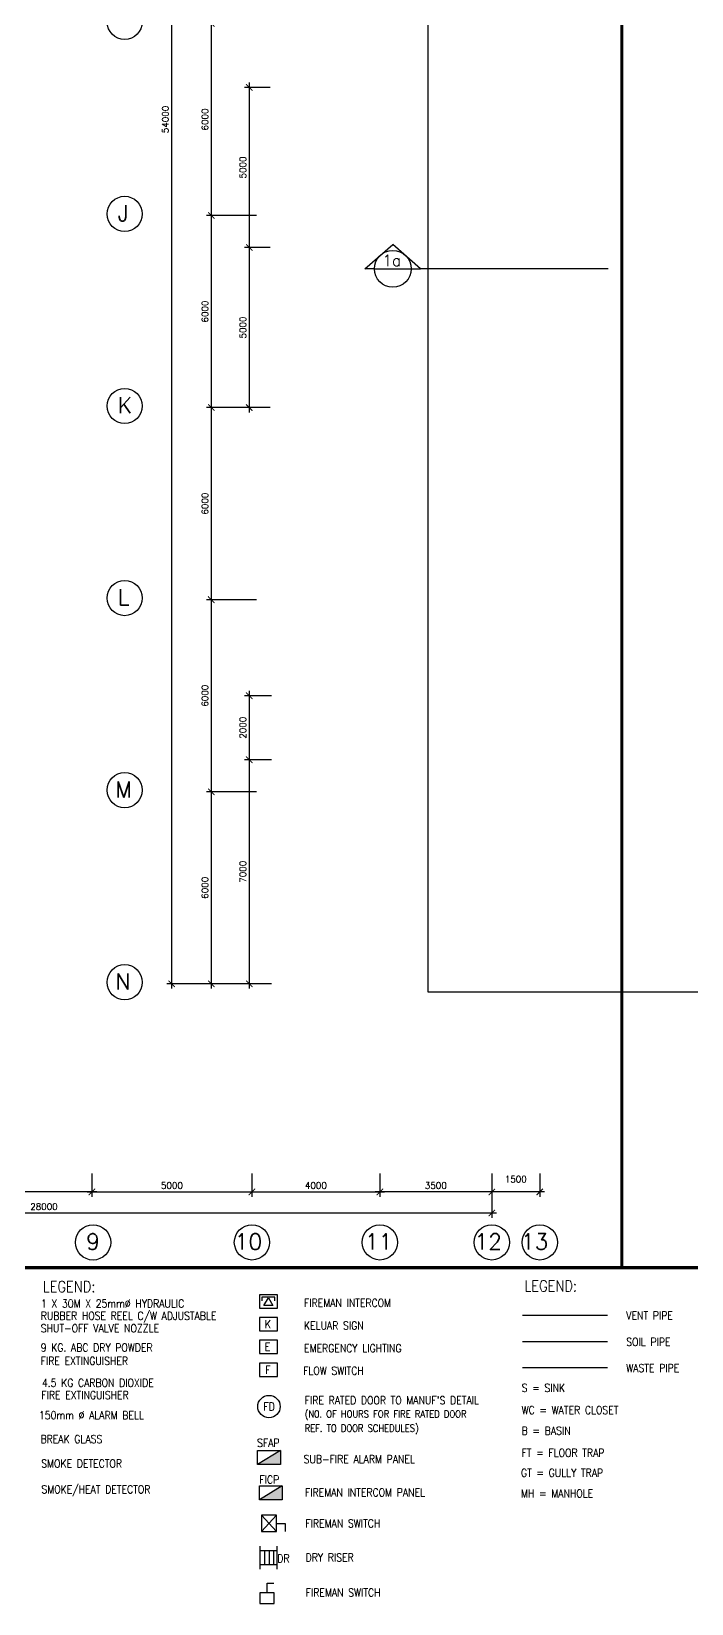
# Model space of a CAD drawing. Extents: x 2266480 to 2632177, y -858634 to -757244.
# Drawn here: x 2542657 to 2563295, y -857782 to -808674 of the extents above; entities that cross this region are included whole.
import ezdxf

# ---------------------------------------------------------------- set-up
doc = ezdxf.new("R2010")
doc.units = 0
doc.header["$LTSCALE"] = 10
doc.header["$MEASUREMENT"] = 0
doc.layers.get('0').update_dxf_attribs({"linetype": 'CONTINUOUS'})
doc.layers.get('DEFPOINTS').update_dxf_attribs({"linetype": 'CONTINUOUS'})
for name, color, linetype in [('-DRY RISER', 7, 'CONTINUOUS'), ('-FF', 240, 'CONTINUOUS'), ('AR', 7, 'CONTINUOUS'), ('DIM', 7, 'CONTINUOUS'), ('GRID-T', 7, 'CONTINUOUS'), ('hatch', 7, 'CONTINUOUS'), ('NEW', 7, 'CONTINUOUS'), ('PL', 5, 'CONTINUOUS'), ('SP', 220, 'CONTINUOUS'), ('T50', 4, 'CONTINUOUS'), ('TEXT', 7, 'CONTINUOUS')]:
    doc.layers.add(name, color=color, linetype=linetype)
doc.styles.add('ROMANS', font='romans')
doc.styles.get("Standard").update_dxf_attribs({"font": 'ROMANS.SHX'})
doc.dimstyles.new('STANDARD$0', dxfattribs={"dimscale": 0, "dimtxt": 8, "dimasz": 6, "dimexe": 1, "dimexo": 1, "dimgap": 3, "dimtad": 1, "dimdec": 0, "dimlfac": -1, "dimrnd": 1, "dimzin": 0, "dimdsep": 46, "dimtxsty": 'Standard', "dimcen": 0, "dimclrd": 5, "dimclre": 250, "dimadec": 0, "dimazin": 0, "dimtfac": 1, "dimtdec": 4, "dimtofl": 0, "dimtmove": 0, "dimatfit": 3, "dimfxl": 1, "dimtolj": 1, "dimtzin": 0, "dimarcsym": 0})

# ---------------------------------------------------------------- blocks, each defined once
blk = doc.blocks.new('_ARCHTICK')
at = {"color": 0, "linetype": 'ByBlock', "const_width": 0.15}
blk.add_lwpolyline([(-0.5, -0.5), (0.5, 0.5)], dxfattribs=at)
blk = doc.blocks.new('*D231')
at = {"layer": 'DEFPOINTS', "color": 0, "transparency": 16777216}
for p in [(2550315, -829424), (2549467, -831424), (2550315, -831424)]:
    blk.add_point(p, dxfattribs=at)
at = {"layer": 'DIM', "color": 7, "lineweight": -2, "transparency": 16777216}
for p, q in [((2550165, -829424), (2549317, -829424)), ((2549467, -829274), (2549467, -831574)), ((2550165, -831424), (2549317, -831424))]:
    blk.add_line(p, q, dxfattribs=at)
at = {"layer": 'DIM', "color": 7, "lineweight": -2, "transparency": 16777216, "xscale": 200, "yscale": 200, "zscale": 200}
for p, rotation in [((2549467, -829424), 90), ((2549467, -831424), 270)]:
    blk.add_blockref('_ARCHTICK', p, dxfattribs=dict(at, rotation=rotation))
at = {"layer": 'DIM', "color": 7, "transparency": 16777216, "insert": (2549267, -830424), "char_height": 200, "attachment_point": 5, "rotation": 90, "style": 'ROMANS'}
blk.add_mtext('\\A1;2000', dxfattribs=at)
blk = doc.blocks.new('*D251')
at = {"layer": 'DEFPOINTS', "color": 0, "transparency": 16777216}
for p in [(2549839, -808424), (2548281, -814424), (2549839, -814424)]:
    blk.add_point(p, dxfattribs=at)
at = {"layer": 'DIM', "color": 7, "lineweight": -2, "transparency": 16777216}
for p, q in [((2548281, -808274), (2548281, -814574)), ((2549689, -808424), (2548131, -808424)), ((2549689, -814424), (2548131, -814424))]:
    blk.add_line(p, q, dxfattribs=at)
at = {"layer": 'DIM', "color": 7, "lineweight": -2, "transparency": 16777216, "xscale": 200, "yscale": 200, "zscale": 200}
for p, rotation in [((2548281, -808424), 90), ((2548281, -814424), 270)]:
    blk.add_blockref('_ARCHTICK', p, dxfattribs=dict(at, rotation=rotation))
at = {"layer": 'DIM', "color": 7, "transparency": 16777216, "insert": (2548081, -811424), "char_height": 200, "attachment_point": 5, "rotation": 90, "style": 'ROMANS'}
blk.add_mtext('\\A1;6000', dxfattribs=at)
blk = doc.blocks.new('*D252')
at = {"layer": 'DEFPOINTS', "color": 0, "transparency": 16777216}
for p in [(2549839, -814424), (2548281, -820424), (2549839, -820424)]:
    blk.add_point(p, dxfattribs=at)
at = {"layer": 'DIM', "color": 7, "lineweight": -2, "transparency": 16777216}
for p, q in [((2549689, -814424), (2548131, -814424)), ((2548281, -814274), (2548281, -820574)), ((2549689, -820424), (2548131, -820424))]:
    blk.add_line(p, q, dxfattribs=at)
at = {"layer": 'DIM', "color": 7, "lineweight": -2, "transparency": 16777216, "xscale": 200, "yscale": 200, "zscale": 200}
for p, rotation in [((2548281, -814424), 90), ((2548281, -820424), 270)]:
    blk.add_blockref('_ARCHTICK', p, dxfattribs=dict(at, rotation=rotation))
at = {"layer": 'DIM', "color": 7, "transparency": 16777216, "insert": (2548081, -817424), "char_height": 200, "attachment_point": 5, "rotation": 90, "style": 'ROMANS'}
blk.add_mtext('\\A1;6000', dxfattribs=at)
blk = doc.blocks.new('*D253')
at = {"layer": 'DEFPOINTS', "color": 0, "transparency": 16777216}
for p in [(2549839, -820424), (2548281, -826424), (2549839, -826424)]:
    blk.add_point(p, dxfattribs=at)
at = {"layer": 'DIM', "color": 7, "lineweight": -2, "transparency": 16777216}
for p, q in [((2549689, -820424), (2548131, -820424)), ((2548281, -820274), (2548281, -826574)), ((2549689, -826424), (2548131, -826424))]:
    blk.add_line(p, q, dxfattribs=at)
at = {"layer": 'DIM', "color": 7, "lineweight": -2, "transparency": 16777216, "xscale": 200, "yscale": 200, "zscale": 200}
for p, rotation in [((2548281, -820424), 90), ((2548281, -826424), 270)]:
    blk.add_blockref('_ARCHTICK', p, dxfattribs=dict(at, rotation=rotation))
at = {"layer": 'DIM', "color": 7, "transparency": 16777216, "insert": (2548081, -823424), "char_height": 200, "attachment_point": 5, "rotation": 90, "style": 'ROMANS'}
blk.add_mtext('\\A1;6000', dxfattribs=at)
blk = doc.blocks.new('*D254')
at = {"layer": 'DEFPOINTS', "color": 0, "transparency": 16777216}
for p in [(2549839, -826424), (2548281, -832424), (2549839, -832424)]:
    blk.add_point(p, dxfattribs=at)
at = {"layer": 'DIM', "color": 7, "lineweight": -2, "transparency": 16777216}
for p, q in [((2549689, -826424), (2548131, -826424)), ((2548281, -826274), (2548281, -832574)), ((2549689, -832424), (2548131, -832424))]:
    blk.add_line(p, q, dxfattribs=at)
at = {"layer": 'DIM', "color": 7, "lineweight": -2, "transparency": 16777216, "xscale": 200, "yscale": 200, "zscale": 200}
for p, rotation in [((2548281, -826424), 90), ((2548281, -832424), 270)]:
    blk.add_blockref('_ARCHTICK', p, dxfattribs=dict(at, rotation=rotation))
at = {"layer": 'DIM', "color": 7, "transparency": 16777216, "insert": (2548081, -829424), "char_height": 200, "attachment_point": 5, "rotation": 90, "style": 'ROMANS'}
blk.add_mtext('\\A1;6000', dxfattribs=at)
blk = doc.blocks.new('*D255')
at = {"layer": 'DEFPOINTS', "color": 0, "transparency": 16777216}
for p in [(2549839, -832424), (2548281, -838424), (2549839, -838424)]:
    blk.add_point(p, dxfattribs=at)
at = {"layer": 'DIM', "color": 7, "lineweight": -2, "transparency": 16777216}
for p, q in [((2548281, -832274), (2548281, -838574)), ((2549689, -832424), (2548131, -832424)), ((2549689, -838424), (2548131, -838424))]:
    blk.add_line(p, q, dxfattribs=at)
at = {"layer": 'DIM', "color": 7, "lineweight": -2, "transparency": 16777216, "xscale": 200, "yscale": 200, "zscale": 200}
for p, rotation in [((2548281, -832424), 90), ((2548281, -838424), 270)]:
    blk.add_blockref('_ARCHTICK', p, dxfattribs=dict(at, rotation=rotation))
at = {"layer": 'DIM', "color": 7, "transparency": 16777216, "insert": (2548081, -835424), "char_height": 200, "attachment_point": 5, "rotation": 90, "style": 'ROMANS'}
blk.add_mtext('\\A1;6000', dxfattribs=at)
blk = doc.blocks.new('*D256')
at = {"layer": 'DEFPOINTS', "color": 0, "transparency": 16777216}
for p in [(2547044, -784424), (2549462, -784424), (2549462, -838424)]:
    blk.add_point(p, dxfattribs=at)
at = {"layer": 'DIM', "color": 7, "lineweight": -2, "transparency": 16777216}
for p, q in [((2549312, -784424), (2546894, -784424)), ((2547044, -838574), (2547044, -784274)), ((2549312, -838424), (2546894, -838424))]:
    blk.add_line(p, q, dxfattribs=at)
at = {"layer": 'DIM', "color": 7, "lineweight": -2, "transparency": 16777216, "xscale": 200, "yscale": 200, "zscale": 200}
for p, rotation in [((2547044, -784424), 90), ((2547044, -838424), 270)]:
    blk.add_blockref('_ARCHTICK', p, dxfattribs=dict(at, rotation=rotation))
at = {"layer": 'DIM', "color": 7, "transparency": 16777216, "insert": (2546844, -811424), "char_height": 200, "attachment_point": 5, "rotation": 90, "style": 'ROMANS'}
blk.add_mtext('\\A1;54000', dxfattribs=at)
blk = doc.blocks.new('*D257')
at = {"layer": 'DEFPOINTS', "color": 0, "transparency": 16777216}
for p in [(2550268, -810424), (2549467, -815424), (2550268, -815424)]:
    blk.add_point(p, dxfattribs=at)
at = {"layer": 'DIM', "color": 7, "lineweight": -2, "transparency": 16777216}
for p, q in [((2549467, -810274), (2549467, -815574)), ((2550118, -810424), (2549317, -810424)), ((2550118, -815424), (2549317, -815424))]:
    blk.add_line(p, q, dxfattribs=at)
at = {"layer": 'DIM', "color": 7, "lineweight": -2, "transparency": 16777216, "xscale": 200, "yscale": 200, "zscale": 200}
for p, rotation in [((2549467, -810424), 90), ((2549467, -815424), 270)]:
    blk.add_blockref('_ARCHTICK', p, dxfattribs=dict(at, rotation=rotation))
at = {"layer": 'DIM', "color": 7, "transparency": 16777216, "insert": (2549267, -812924), "char_height": 200, "attachment_point": 5, "rotation": 90, "style": 'ROMANS'}
blk.add_mtext('\\A1;5000', dxfattribs=at)
blk = doc.blocks.new('*D258')
at = {"layer": 'DEFPOINTS', "color": 0, "transparency": 16777216}
for p in [(2550268, -815424), (2549467, -820424), (2550268, -820424)]:
    blk.add_point(p, dxfattribs=at)
at = {"layer": 'DIM', "color": 7, "lineweight": -2, "transparency": 16777216}
for p, q in [((2550118, -815424), (2549317, -815424)), ((2549467, -815274), (2549467, -820574)), ((2550118, -820424), (2549317, -820424))]:
    blk.add_line(p, q, dxfattribs=at)
at = {"layer": 'DIM', "color": 7, "lineweight": -2, "transparency": 16777216, "xscale": 200, "yscale": 200, "zscale": 200}
for p, rotation in [((2549467, -815424), 90), ((2549467, -820424), 270)]:
    blk.add_blockref('_ARCHTICK', p, dxfattribs=dict(at, rotation=rotation))
at = {"layer": 'DIM', "color": 7, "transparency": 16777216, "insert": (2549267, -817924), "char_height": 200, "attachment_point": 5, "rotation": 90, "style": 'ROMANS'}
blk.add_mtext('\\A1;5000', dxfattribs=at)
blk = doc.blocks.new('*D139')
at = {"layer": 'DEFPOINTS', "color": 0, "transparency": 16777216}
for p in [(2544549, -844197), (2549549, -844197), (2549549, -844923)]:
    blk.add_point(p, dxfattribs=at)
at = {"layer": 'DIM', "color": 7, "lineweight": -2, "transparency": 16777216}
for p, q in [((2544549, -844347), (2544549, -845073)), ((2549549, -844347), (2549549, -845073)), ((2544399, -844923), (2549699, -844923))]:
    blk.add_line(p, q, dxfattribs=at)
at = {"layer": 'DIM', "color": 7, "lineweight": -2, "transparency": 16777216, "xscale": 200, "yscale": 200, "zscale": 200, "rotation": 180}
blk.add_blockref('_ARCHTICK', (2544549, -844923), dxfattribs=at)
at = {"layer": 'DIM', "color": 7, "lineweight": -2, "transparency": 16777216, "xscale": 200, "yscale": 200, "zscale": 200}
blk.add_blockref('_ARCHTICK', (2549549, -844923), dxfattribs=at)
at = {"layer": 'DIM', "color": 7, "transparency": 16777216, "insert": (2547049, -844723), "char_height": 200, "attachment_point": 5, "style": 'ROMANS'}
blk.add_mtext('\\A1;5000', dxfattribs=at)
blk = doc.blocks.new('*D140')
at = {"layer": 'DEFPOINTS', "color": 0, "transparency": 16777216}
for p in [(2539549, -844197), (2544549, -844197), (2539549, -844923)]:
    blk.add_point(p, dxfattribs=at)
at = {"layer": 'DIM', "color": 7, "lineweight": -2, "transparency": 16777216}
for p, q in [((2539549, -844347), (2539549, -845073)), ((2544549, -844347), (2544549, -845073)), ((2544699, -844923), (2539399, -844923))]:
    blk.add_line(p, q, dxfattribs=at)
at = {"layer": 'DIM', "color": 7, "lineweight": -2, "transparency": 16777216, "xscale": 200, "yscale": 200, "zscale": 200}
for p, rotation in [((2539549, -844923), 179.9999999882513), ((2544549, -844923), 359.9999999882513)]:
    blk.add_blockref('_ARCHTICK', p, dxfattribs=dict(at, rotation=rotation))
at = {"layer": 'DIM', "color": 7, "transparency": 16777216, "insert": (2542049, -844723), "char_height": 200, "attachment_point": 5, "rotation": 360, "style": 'ROMANS'}
blk.add_mtext('\\A1;5000', dxfattribs=at)
blk = doc.blocks.new('*D144')
at = {"layer": 'DEFPOINTS', "color": 0, "transparency": 16777216}
for p in [(2529049, -844857), (2557049, -844857), (2529049, -845583)]:
    blk.add_point(p, dxfattribs=at)
at = {"layer": 'DIM', "color": 7, "lineweight": -2, "transparency": 16777216}
for p, q in [((2529049, -845007), (2529049, -845733)), ((2557049, -845007), (2557049, -845733)), ((2557199, -845583), (2528899, -845583))]:
    blk.add_line(p, q, dxfattribs=at)
at = {"layer": 'DIM', "color": 7, "lineweight": -2, "transparency": 16777216, "xscale": 200, "yscale": 200, "zscale": 200}
for p, rotation in [((2529049, -845583), 179.9999999882506), ((2557049, -845583), 359.9999999882506)]:
    blk.add_blockref('_ARCHTICK', p, dxfattribs=dict(at, rotation=rotation))
at = {"layer": 'DIM', "color": 7, "transparency": 16777216, "insert": (2543049, -845383), "char_height": 200, "attachment_point": 5, "rotation": 360, "style": 'ROMANS'}
blk.add_mtext('\\A1;28000', dxfattribs=at)
blk = doc.blocks.new('*D156')
at = {"layer": 'DEFPOINTS', "color": 0, "transparency": 16777216}
for p in [(2549549, -844197), (2553549, -844197), (2553549, -844923)]:
    blk.add_point(p, dxfattribs=at)
at = {"layer": 'DIM', "color": 7, "lineweight": -2, "transparency": 16777216}
for p, q in [((2549549, -844347), (2549549, -845073)), ((2553549, -844347), (2553549, -845073)), ((2549399, -844923), (2553699, -844923))]:
    blk.add_line(p, q, dxfattribs=at)
at = {"layer": 'DIM', "color": 7, "lineweight": -2, "transparency": 16777216, "xscale": 200, "yscale": 200, "zscale": 200, "rotation": 180}
blk.add_blockref('_ARCHTICK', (2549549, -844923), dxfattribs=at)
at = {"layer": 'DIM', "color": 7, "lineweight": -2, "transparency": 16777216, "xscale": 200, "yscale": 200, "zscale": 200}
blk.add_blockref('_ARCHTICK', (2553549, -844923), dxfattribs=at)
at = {"layer": 'DIM', "color": 7, "transparency": 16777216, "insert": (2551549, -844723), "char_height": 200, "attachment_point": 5, "style": 'ROMANS'}
blk.add_mtext('\\A1;4000', dxfattribs=at)
blk = doc.blocks.new('*D157')
at = {"layer": 'DEFPOINTS', "color": 0, "transparency": 16777216}
for p in [(2553549, -844197), (2557049, -844197), (2553549, -844923)]:
    blk.add_point(p, dxfattribs=at)
at = {"layer": 'DIM', "color": 7, "lineweight": -2, "transparency": 16777216}
for p, q in [((2553549, -844347), (2553549, -845073)), ((2557049, -844347), (2557049, -845073)), ((2557199, -844923), (2553399, -844923))]:
    blk.add_line(p, q, dxfattribs=at)
at = {"layer": 'DIM', "color": 7, "lineweight": -2, "transparency": 16777216, "xscale": 200, "yscale": 200, "zscale": 200}
for p, rotation in [((2553549, -844923), 179.9999999882511), ((2557049, -844923), 359.9999999882511)]:
    blk.add_blockref('_ARCHTICK', p, dxfattribs=dict(at, rotation=rotation))
at = {"layer": 'DIM', "color": 7, "transparency": 16777216, "insert": (2555299, -844723), "char_height": 200, "attachment_point": 5, "rotation": 360, "style": 'ROMANS'}
blk.add_mtext('\\A1;3500', dxfattribs=at)
blk = doc.blocks.new('*D158')
at = {"layer": 'DEFPOINTS', "color": 0, "transparency": 16777216}
for p in [(2557049, -844197), (2558549, -844197), (2557049, -844923)]:
    blk.add_point(p, dxfattribs=at)
at = {"layer": 'DIM', "color": 7, "lineweight": -2, "transparency": 16777216}
for p, q in [((2557049, -844347), (2557049, -845073)), ((2558549, -844347), (2558549, -845073)), ((2558699, -844923), (2556899, -844923))]:
    blk.add_line(p, q, dxfattribs=at)
at = {"layer": 'DIM', "color": 7, "lineweight": -2, "transparency": 16777216, "xscale": 200, "yscale": 200, "zscale": 200}
for p, rotation in [((2557049, -844923), 179.9999999882517), ((2558549, -844923), 359.9999999882517)]:
    blk.add_blockref('_ARCHTICK', p, dxfattribs=dict(at, rotation=rotation))
at = {"layer": 'DIM', "color": 7, "transparency": 16777216, "insert": (2557799, -844526), "char_height": 200, "attachment_point": 5, "rotation": 360, "style": 'ROMANS'}
blk.add_mtext('\\A1;1500', dxfattribs=at)
blk = doc.blocks.new('*D175')
at = {"layer": 'DEFPOINTS', "color": 0, "transparency": 16777216}
for p in [(2550315, -831424), (2549467, -838424), (2550315, -838424)]:
    blk.add_point(p, dxfattribs=at)
at = {"layer": 'DIM', "color": 7, "lineweight": -2, "transparency": 16777216}
for p, q in [((2549467, -831274), (2549467, -838574)), ((2550165, -831424), (2549317, -831424)), ((2550165, -838424), (2549317, -838424))]:
    blk.add_line(p, q, dxfattribs=at)
at = {"layer": 'DIM', "color": 7, "lineweight": -2, "transparency": 16777216, "xscale": 200, "yscale": 200, "zscale": 200}
for p, rotation in [((2549467, -831424), 90), ((2549467, -838424), 270)]:
    blk.add_blockref('_ARCHTICK', p, dxfattribs=dict(at, rotation=rotation))
at = {"layer": 'DIM', "color": 7, "transparency": 16777216, "insert": (2549267, -834924), "char_height": 200, "attachment_point": 5, "rotation": 90, "style": 'ROMANS'}
blk.add_mtext('\\A1;7000', dxfattribs=at)
blk = doc.blocks.new('DRY RISER')
at = {"layer": '-DRY RISER'}
for p, q in [((-150, 0), (150, 0)), ((-90, 0), (-90, -222)), ((90, 0), (90, -222)), ((-90, -42), (90, -42)), ((-90, -102), (90, -102)), ((-90, -162), (90, -162)), ((-150, -222), (150, -222))]:
    blk.add_line(p, q, dxfattribs=at)

msp = doc.modelspace()

# ---------------------------------------------------------------- hatches: boundary and pattern name
at = {"layer": 'TEXT'}
for points in [[(2549728, -853440.4), (2550439.4, -853440.4), (2550439.4, -853001.6)], [(2549785.2, -854546), (2550496.6, -854546), (2550496.6, -854107.2)]]:
    msp.add_hatch(color=0, dxfattribs=at).paths.add_polyline_path(points)

# ---------------------------------------------------------------- linework, layer by layer
at = {"layer": '-FF', "color": 0, "ltscale": 10}
for p, q in [((2550268, -848215.4), (2549864.3, -848215.4)), ((2549864.3, -848215.4), (2549864.3, -848328.2)), ((2549926.5, -848473.3), (2550066.2, -848231.5)), ((2550205.8, -848473.3), (2549926.5, -848473.3)), ((2550066.2, -848231.5), (2550205.8, -848473.3)), ((2550268, -848328.2), (2550268, -848215.4))]:
    msp.add_line(p, q, dxfattribs=at)
at = {"layer": '-FF', "color": 0}
for p, q in [((2549846.7, -855536.3), (2550320.7, -855018.7)), ((2549846.7, -855018.7), (2550320.7, -855536.3)), ((2550320.7, -855277.5), (2550585.6, -855277.5)), ((2550585.6, -855277.5), (2550585.6, -855536.3))]:
    msp.add_line(p, q, dxfattribs=at)
at = {"layer": '-FF', "color": 0, "ltscale": 1.3}
msp.add_lwpolyline([(2550320.7, -855018.7), (2549846.7, -855018.7), (2549846.7, -855536.3), (2550320.7, -855536.3)], close=True, dxfattribs=at)
msp.add_lwpolyline([(2550320.7, -855018.7), (2549846.7, -855018.7), (2549846.7, -855536.3), (2550320.7, -855536.3)], close=True, dxfattribs=at)
at = {"layer": 'AR', "color": 0}
for p, q in [((2553083.8, -816086.9), (2553951.3, -815324.6)), ((2554818.8, -816086.9), (2553951.3, -815324.6)), ((2553378.9, -816086.9), (2553083.8, -816086.9)), ((2553378.9, -816086.9), (2554528.9, -816086.9)), ((2554528.9, -816086.9), (2554818.8, -816086.9)), ((2560690.3, -816086.9), (2554775.9, -816086.9))]:
    msp.add_line(p, q, dxfattribs=at)
msp.add_circle((2553953.9, -816086.9), 575, dxfattribs=at)
at = {"layer": 'GRID-T', "color": 0}
for centre in [(2545569.8, -808373.6), (2545569.8, -814373.6), (2545569.8, -820373.6), (2545569.8, -826373.6), (2545569.8, -832373.6), (2545569.8, -838373.6), (2544585.1, -846501.9), (2549549.5, -846500.7), (2553549.5, -846500.7), (2557049.5, -846500.7), (2558549.5, -846500.7)]:
    msp.add_circle(centre, 550, dxfattribs=at)
at = {"layer": 'hatch', "color": 0}
msp.add_line((2557299.5, -838674.1), (2564299.5, -838674.1), dxfattribs=at)
msp.add_lwpolyline([(2558299.5, -790574.1), (2558299.5, -790574.1), (2558299.5, -790574.1), (2555049.5, -790574.1), (2555049.5, -838674.1), (2557299.5, -838674.1)], dxfattribs=at)
at = {"layer": 'NEW', "color": 0}
for p, q in [((2550345.2, -848843.5), (2549785.2, -848843.5)), ((2549785.2, -848843.5), (2549785.2, -849261)), ((2550345.2, -849261), (2550345.2, -848843.5)), ((2549785.2, -849261), (2550345.2, -849261)), ((2550345.2, -849551.3), (2549785.2, -849551.3)), ((2549785.2, -849551.3), (2549785.2, -849968.9)), ((2550345.2, -849968.9), (2550345.2, -849551.3)), ((2549785.2, -849968.9), (2550345.2, -849968.9)), ((2550345.2, -850274.8), (2549785.2, -850274.8)), ((2549785.2, -850274.8), (2549785.2, -850692.3)), ((2550345.2, -850692.3), (2550345.2, -850274.8)), ((2549785.2, -850692.3), (2550345.2, -850692.3)), ((2550021.5, -857448.2), (2550021.5, -857146.9)), ((2550021.5, -857146.9), (2550236.8, -857146.9)), ((2550245.5, -857448.2), (2549797.5, -857448.2)), ((2549797.5, -857448.2), (2549797.5, -857782.3)), ((2549797.5, -857782.3), (2550245.5, -857782.3)), ((2550245.5, -857782.3), (2550245.5, -857448.2))]:
    msp.add_line(p, q, dxfattribs=at)
at = {"layer": 'PL', "color": 0, "ltscale": 2, "const_width": 100}
for points in [[(2490693.6, -847288.2), (2561112, -847288.2), (2561112, -757293.9), (2490693.6, -757293.9)], [(2561112, -847288.2), (2632127.2, -847288.2), (2632127.2, -757293.9), (2561112, -757293.9)]]:
    msp.add_lwpolyline(points, close=True, dxfattribs=at)
at = {"layer": 'SP', "color": 0}
for p, q in [((2560671.2, -848787.2), (2558011.6, -848787.2)), ((2560671.2, -849611.7), (2558011.6, -849611.7)), ((2560671.2, -850422.9), (2558011.6, -850422.9))]:
    msp.add_line(p, q, dxfattribs=at)
at = {"layer": 'TEXT', "color": 0}
for p, q in [((2550345.2, -848135.6), (2549785.2, -848135.6)), ((2549785.2, -848135.6), (2549785.2, -848553.1)), ((2549785.2, -848553.1), (2550345.2, -848553.1)), ((2550345.2, -848553.1), (2550345.2, -848135.6)), ((2550439.4, -853001.6), (2549728, -853440.4)), ((2550496.6, -854107.2), (2549785.2, -854546))]:
    msp.add_line(p, q, dxfattribs=at)
for points in [[(2549728, -853440.4), (2549728, -853001.6), (2550439.4, -853001.6), (2550439.4, -853440.4)], [(2549785.2, -854546), (2549785.2, -854107.2), (2550496.6, -854107.2), (2550496.6, -854546)]]:
    msp.add_lwpolyline(points, close=True, dxfattribs=at)
msp.add_circle((2550083.7, -851630.4), 351, dxfattribs=at)

# ---------------------------------------------------------------- block references
at = {"layer": '-DRY RISER', "color": 0, "xscale": 2.400000000023283, "yscale": 2.400000000023283, "zscale": 2.400000000023283, "rotation": 270}
msp.add_blockref('DRY RISER', (2550329.7, -856353), dxfattribs=at)

# ---------------------------------------------------------------- texts
at = {"layer": 'AR', "color": 0, "style": 'ROMANS'}
msp.add_text('1a', height=350, dxfattribs=at).set_placement((2553631.2, -816003.6))
at = {"layer": 'GRID-T', "color": 0, "style": 'ROMANS'}
for s, p in [('J', (2545354.6, -814599.4)), ('K', (2545354.6, -820599.4)), ('L', (2545354.6, -826599.4)), ('M', (2545284.9, -832599.4)), ('N', (2545284.9, -838599.4)), ('9', (2544369.9, -846727.6)), ('10', (2549013.4, -846726.5)), ('11', (2553081.7, -846726.5)), ('12', (2556509.3, -846726.5)), ('13', (2557960, -846726.4))]:
    msp.add_text(s, height=500, dxfattribs=at).set_placement(p)
at = {"layer": 'NEW', "color": 0, "style": 'ROMANS', "width": 0.85}
for s, p in [('K', (2549952.2, -849178.9)), ('KELUAR SIGN', (2551178.4, -849224.3)), ('E', (2549952.2, -849886.8)), ('EMERGENCY LIGHTING', (2551178.4, -849932.2)), ('F', (2549969.4, -850610.2))]:
    msp.add_text(s, height=250, dxfattribs=at).set_placement(p)
at = {"layer": 'T50', "color": 0, "style": 'ROMANS', "width": 0.85}
for s, height, p in [('LEGEND:', 350, (2543011.9, -848058.3)), ('LEGEND:', 350, (2558068.6, -848035.8)), ('1 X 30M X 25mm%%C HYDRAULIC ', 250, (2542954.6, -848536)), ('FIREMAN INTERCOM', 250, (2551178.4, -848516.4)), ('SHUT-OFF VALVE NOZZLE', 250, (2542949, -849309.7)), ('RUBBER HOSE REEL C/W ADJUSTABLE ', 250, (2542949, -848919.5)), ('VENT PIPE', 250, (2561252.7, -848909.8)), ('SOIL PIPE ', 250, (2561252.7, -849734.4)), ('9 KG. ABC DRY POWDER', 250, (2542947.4, -849911.6)), ('FIRE EXTINGUISHER', 250, (2542945.2, -850326.6)), ('FLOW SWITCH', 250, (2551152.6, -850634.4)), ('WASTE PIPE ', 250, (2561252.7, -850550.1)), ('4.5 KG CARBON DIOXIDE', 250, (2542984.2, -851012)), ('S = SINK', 250, (2557983.2, -851172.3)), ('FIRE EXTINGUISHER', 250, (2542965.4, -851394.7)), ('FD', 250, (2549912, -851752.7)), ("FIRE RATED DOOR TO MANUF'S DETAIL", 250, (2551200.3, -851559.1)), ('150mm %%C ALARM BELL', 250, (2542892.5, -852025.1)), ('(N0. OF HOURS FOR FIRE RATED DOOR ', 225, (2551200.3, -851973.5)), ('WC = WATER CLOSET', 250, (2557983.2, -851863.8)), ('REF. TO DOOR SCHEDULES)', 225, (2551200.3, -852416.4)), ('B = BASIN', 250, (2557983.2, -852507.3)), ('BREAK GLASS', 250, (2542942.7, -852769.3)), ('SFAP', 250, (2549711, -852887.5)), ('FT = FLOOR TRAP', 250, (2557983.2, -853198.8)), ('SMOKE DETECTOR', 250, (2542964.3, -853533.2)), ('SUB-FIRE ALARM PANEL', 250, (2551167, -853397.1)), ('FICP', 250, (2549784.7, -854034.4)), ('GT = GULLY TRAP', 250, (2557961.4, -853824.4)), ('SMOKE/HEAT DETECTOR', 250, (2542969, -854340.1)), ('FIREMAN INTERCOM PANEL', 250, (2551208.4, -854435.4)), ('MH = MANHOLE', 250, (2557961.4, -854467.9)), ('FIREMAN SWITCH', 250, (2551221.3, -855403.2)), ('DR', 250, (2550344.6, -856496.2)), ('DRY RISER', 250, (2551230.1, -856469)), ('FIREMAN SWITCH', 250, (2551230.1, -857563.6))]:
    msp.add_text(s, height=height, dxfattribs=at).set_placement(p)

# ---------------------------------------------------------------- dimensions: what is measured, and where the dimension line sits
at = {"layer": 'DIM', "color": 0}
for p1, p2, distance, picture, middle in [((2549462.5, -838424.1), (2549462.5, -784424.1), 2418.4, '*D256', (2546844.1, -811424.1)), ((2549839.5, -808424.1), (2549839.5, -814424.1), -1558.6, '*D251', (2548080.9, -811424.1)), ((2550268.5, -810424.1), (2550268.5, -815424.1), -801.9, '*D257', (2549266.6, -812924.1)), ((2549839.5, -814424.1), (2549839.5, -820424.1), -1558.6, '*D252', (2548080.9, -817424.1)), ((2550268.5, -815424.1), (2550268.5, -820424.1), -801.9, '*D258', (2549266.6, -817924.1)), ((2549839.5, -820424.1), (2549839.5, -826424.1), -1558.6, '*D253', (2548080.9, -823424.1)), ((2549839.5, -826424.1), (2549839.5, -832424.1), -1558.6, '*D254', (2548080.9, -829424.1)), ((2550315.5, -829424.1), (2550315.5, -831424.1), -848.9, '*D231', (2549266.6, -830424.1)), ((2550315.5, -831424.1), (2550315.5, -838424.1), -848.9, '*D175', (2549266.6, -834924.1)), ((2549839.5, -832424.1), (2549839.5, -838424.1), -1558.6, '*D255', (2548080.9, -835424.1)), ((2544549.5, -844197.2), (2539549.5, -844197.2), 726.3, '*D140', (2542049.5, -844723.5)), ((2544549.5, -844197.2), (2549549.5, -844197.2), -726.3, '*D139', (2547049.5, -844723.5)), ((2549549.5, -844197.2), (2553549.5, -844197.2), -726.3, '*D156', (2551549.5, -844723.5)), ((2557049.5, -844197.2), (2553549.5, -844197.2), 726.3, '*D157', (2555299.5, -844723.5)), ((2557049.5, -844856.8), (2529049.5, -844856.8), 726.3, '*D144', (2543049.5, -845383.2))]:
    dim = msp.add_aligned_dim(p1=p1, p2=p2, distance=distance, dimstyle='STANDARD$0', override={"dimscale": 100, "dimtxt": 2, "dimasz": 2, "dimexe": 1.5, "dimexo": 1.5, "dimgap": 1, "dimtxsty": 'ROMANS', "dimblk": 'ARCHTICK', "dimdle": 1.5, "dimclrd": 7, "dimclre": 7, "dimclrt": 7, "dimtdec": 0, "dimtmove": 2}, dxfattribs=at)
    dim.commit()
    dim.dimension.update_dxf_attribs({"geometry": picture, "text_midpoint": middle})
dim = msp.add_linear_dim(base=(2557049.5, -844923.5), p1=(2558549.5, -844197.2), p2=(2557049.5, -844197.2), angle=180, dimstyle='STANDARD$0', override={"dimscale": 100, "dimtxt": 2, "dimasz": 2, "dimexe": 1.5, "dimexo": 1.5, "dimgap": 1, "dimtxsty": 'ROMANS', "dimblk": 'ARCHTICK', "dimdle": 1.5, "dimclrd": 7, "dimclre": 7, "dimclrt": 7, "dimtdec": 0, "dimtmove": 2}, dxfattribs=at)
dim.commit()
dim.dimension.update_dxf_attribs({"geometry": '*D158', "text_midpoint": (2557799.5, -844525.5), "dimtype": 161})

doc.saveas('drawing.dxf')
